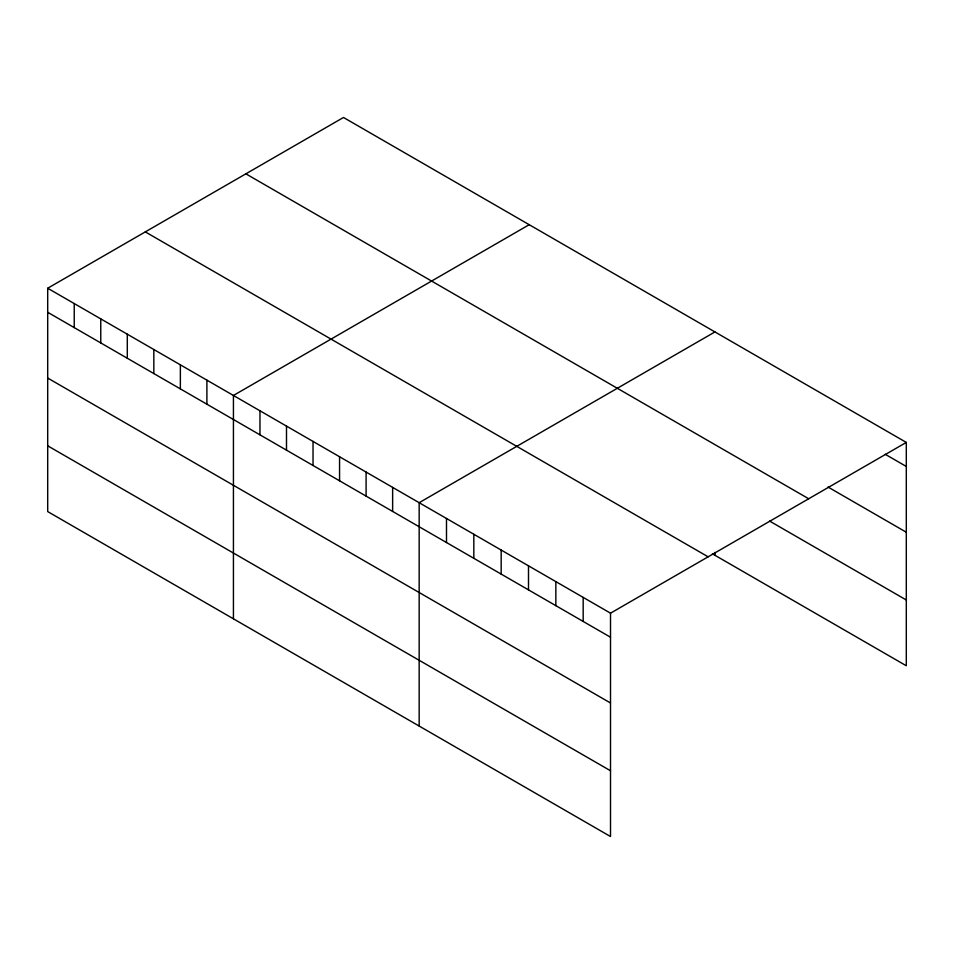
<?xml version="1.0" encoding="UTF-8"?>
<svg xmlns="http://www.w3.org/2000/svg" width="954" height="954" viewBox="0 0 954 954"><rect width="100%" height="100%" fill="white"/><g stroke="black" fill="none" stroke-linecap="round" stroke-linejoin="round"><path stroke-width="1.43" d="M47.7 288.239L610.512 613.183L610.512 836.527L47.7 511.582L47.7 288.239L343.488 117.473L906.3 442.417L906.3 665.761L712.411 553.821M529.208 224.703L233.432 395.469L233.432 618.812M714.94 331.932L419.164 502.698L419.164 726.042M610.512 613.183L906.3 442.417M885.181 454.259L906.3 466.458M828.012 487.029L906.3 532.225M245.87 173.831L808.694 498.763M769.616 521.075L906.3 599.983M145.306 231.894L708.13 556.826M47.7 312.292L610.512 637.224M47.7 378.058L610.512 702.991M47.7 445.816L610.512 770.76M714.94 552.414L714.94 555.276M583.18 597.395L583.18 621.448M555.848 581.618L555.848 605.659M528.504 565.829L528.504 589.882M501.172 550.053L501.172 574.093M473.828 534.264L473.828 558.317M446.496 518.487L446.496 542.528M392.631 487.387L392.631 511.427M366.097 472.063L366.097 496.104M339.564 456.751L339.564 480.792M313.031 441.428L313.031 465.469M286.498 426.116L286.498 450.157M259.965 410.792L259.965 434.833M206.899 380.157L206.899 404.198M180.366 364.833L180.366 388.874M153.832 349.522L153.832 373.563M127.299 334.198L127.299 358.239M100.766 318.874L100.766 342.927M74.233 303.563L74.233 327.604"/></g></svg>
